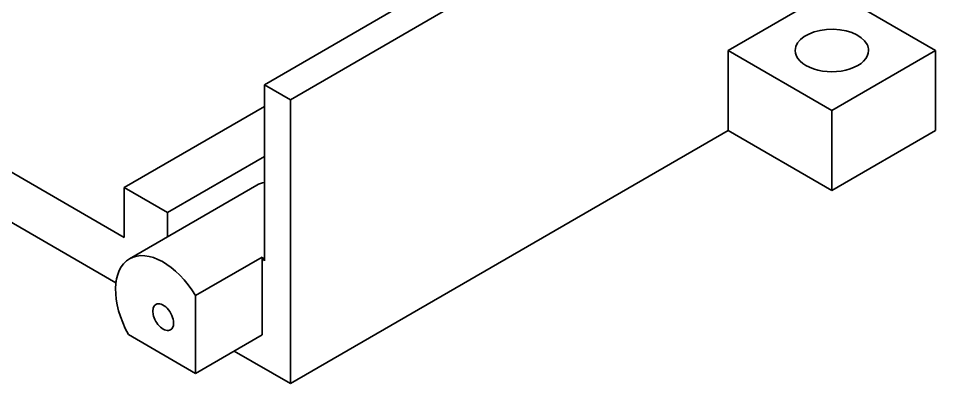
# Model space of a CAD drawing. Extents: x 146 to 1213, y 78 to 979.
# Drawn here: x 900.6 to 975.6, y 860 to 889.8 of the extents above; entities that cross this region are included whole.
import ezdxf

# ---------------------------------------------------------------- set-up
doc = ezdxf.new("R2010")
doc.units = 0

msp = doc.modelspace()

# ---------------------------------------------------------------- linework, layer by layer
at = {"color": 7, "lineweight": 35}
for p, q in [((944.293, 897.962), (920.746, 884.367)), ((946.414, 896.737), (922.868, 883.143)), ((908.616, 868.198), (863.452, 894.273)), ((909.291, 871.89), (870.683, 894.18)), ((922.868, 859.969), (922.868, 883.143)), ((958.647, 880.627), (922.868, 859.969))]:
    msp.add_line(p, q, dxfattribs=at)
at = {"color": 7, "lineweight": 35, "ltscale": 0.244948}
for p, q in [((958.647, 887.159), (967.133, 892.058)), ((958.647, 887.159), (967.133, 882.26)), ((958.647, 880.627), (967.133, 875.728))]:
    msp.add_line(p, q, dxfattribs=at)
at = {"color": 7, "lineweight": 35, "ltscale": 0.244951}
for p, q in [((975.618, 887.159), (967.133, 892.058)), ((975.618, 887.159), (967.133, 882.26)), ((975.618, 880.627), (967.133, 875.728))]:
    msp.add_line(p, q, dxfattribs=at)
at = {"color": 7, "lineweight": 35, "ltscale": 0.1633}
for p, q in [((958.647, 880.627), (958.647, 887.159)), ((975.618, 880.627), (975.618, 887.159)), ((967.133, 875.728), (967.133, 882.26))]:
    msp.add_line(p, q, dxfattribs=at)
at = {"color": 7, "lineweight": 35, "ltscale": 0.061239}
msp.add_line((922.868, 883.143), (920.746, 884.367), dxfattribs=at)
at = {"color": 7, "lineweight": 35, "ltscale": 0.324179}
msp.add_line((920.746, 871.4), (920.746, 884.367), dxfattribs=at)
at = {"color": 7, "lineweight": 35, "ltscale": 0.33068}
msp.add_line((909.291, 875.973), (920.746, 882.586), dxfattribs=at)
at = {"color": 7, "lineweight": 35, "ltscale": 0.228618}
msp.add_line((920.746, 878.504), (912.827, 873.931), dxfattribs=at)
at = {"color": 7, "lineweight": 35, "ltscale": 0.102062}
msp.add_line((912.827, 873.931), (909.291, 875.973), dxfattribs=at)
at = {"color": 7, "lineweight": 35, "ltscale": 0.102063}
msp.add_line((909.291, 871.89), (909.291, 875.973), dxfattribs=at)
at = {"color": 7, "lineweight": 35, "ltscale": 0.300063}
msp.add_line((920.118, 876.163), (909.723, 870.162), dxfattribs=at)
at = {"color": 7, "lineweight": 35, "ltscale": 0.049434}
msp.add_line((912.827, 871.954), (912.827, 873.931), dxfattribs=at)
at = {"color": 7, "lineweight": 35, "ltscale": 0.035214}
msp.add_line((920.746, 869.992), (920.746, 871.4), dxfattribs=at)
at = {"color": 7, "lineweight": 35, "ltscale": 0.157175}
for p, q in [((920.57, 870.297), (915.125, 867.153)), ((920.57, 863.95), (915.125, 860.806))]:
    msp.add_line(p, q, dxfattribs=at)
at = {"color": 7, "lineweight": 35, "ltscale": 0.158673}
for p, q in [((920.57, 863.95), (920.57, 870.297)), ((915.125, 860.806), (915.125, 867.153)), ((915.125, 860.806), (909.628, 863.98))]:
    msp.add_line(p, q, dxfattribs=at)
at = {"color": 7, "lineweight": 35, "ltscale": 0.132682}
msp.add_line((922.868, 859.969), (918.271, 862.623), dxfattribs=at)
at = {"color": 7, "lineweight": 35}
for centre, major_axis, start_param, end_param in [((967.133, 887.159), (-3, 0), 3.426991, 6.283156), ((967.133, 887.159), (-3, 0), 6.283156, 9.424749), ((967.133, 887.159), (-3, 0), 3.141564, 3.426991), ((922.868, 871.4), (-2.75, 4.763), 6.074718, 6.283185), ((912.473, 865.399), (-2.75, 4.763), 4.747542, 6.283185), ((912.473, 865.399), (-2.75, 4.763), 0, 1.535643), ((917.918, 868.542), (-2.75, 4.763), 4.683447, 4.747542), ((912.473, 865.399), (-0.6, 1.039), 6.283185, 9.424778), ((912.473, 865.399), (-0.6, 1.039), 3.926991, 6.283185), ((912.473, 865.399), (-0.6, 1.039), 3.141593, 3.926991)]:
    msp.add_ellipse(centre, major_axis=major_axis, ratio=0.57735, start_param=start_param, end_param=end_param, dxfattribs=at)

doc.saveas('drawing.dxf')
